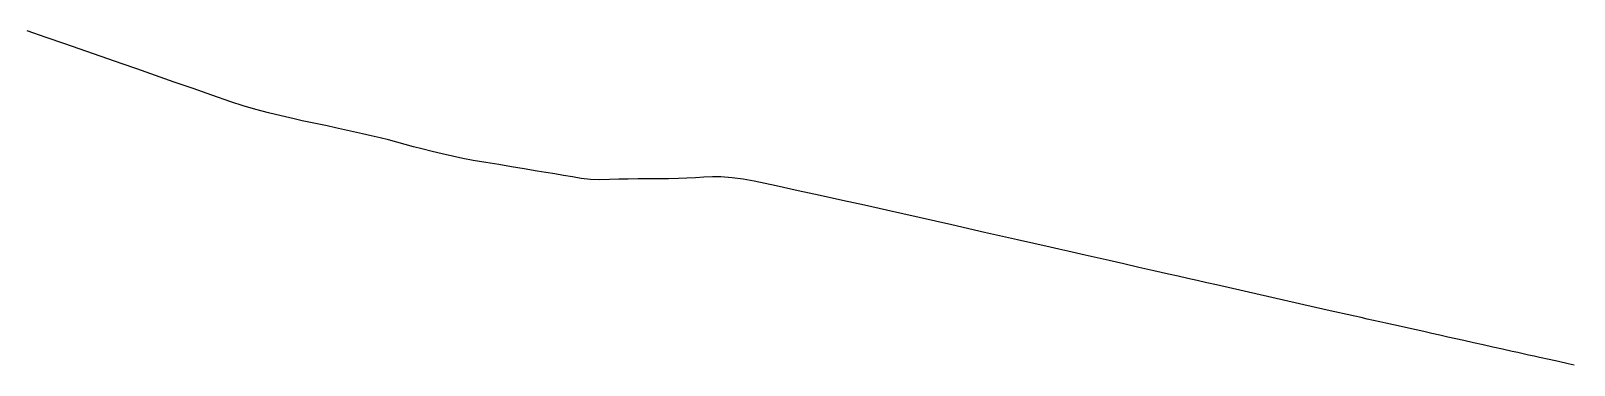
# Model space of a CAD drawing. Extents: x 396920 to 398709, y 7494597 to 7498244.
# Drawn here: x 398323.2 to 398709.4, y 7495902.4 to 7495985.9 of the extents above; entities that cross this region are included whole.
import ezdxf

# ---------------------------------------------------------------- set-up
doc = ezdxf.new("R2010")
doc.units = 0
doc.layers.add('NV13- FORA DE ESCOPO', color=7, linetype='Continuous')

msp = doc.modelspace()

# ---------------------------------------------------------------- linework, layer by layer
at = {"layer": 'NV13- FORA DE ESCOPO'}
msp.add_lwpolyline([(398709.43, 7495902.36), (398707.96, 7495902.68), (398705.56, 7495903.22), (398703.15, 7495903.75), (398700.74, 7495904.28), (398699.39, 7495904.58), (398698.03, 7495904.88), (398696.67, 7495905.18), (398695.32, 7495905.49), (398693.96, 7495905.79), (398691.53, 7495906.33), (398689.11, 7495906.87), (398686.68, 7495907.41), (398684.26, 7495907.95), (398681.83, 7495908.49), (398679.83, 7495908.93), (398677.83, 7495909.38), (398675.82, 7495909.83), (398673.82, 7495910.27), (398671.82, 7495910.72), (398669.92, 7495911.15), (398668.02, 7495911.57), (398666.12, 7495912), (398664.22, 7495912.42), (398662.32, 7495912.85), (398660.77, 7495913.19), (398659.22, 7495913.53), (398657.67, 7495913.88), (398656.12, 7495914.22), (398654.57, 7495914.57), (398647.63, 7495916.13), (398640.7, 7495917.7), (398633.76, 7495919.27), (398626.83, 7495920.84), (398619.9, 7495922.41), (398617.5, 7495922.95), (398615.11, 7495923.49), (398612.71, 7495924.03), (398610.32, 7495924.57), (398607.92, 7495925.11), (398604.2, 7495925.96), (398600.47, 7495926.8), (398596.74, 7495927.64), (398593.02, 7495928.49), (398589.29, 7495929.33), (398587.09, 7495929.83), (398584.89, 7495930.33), (398582.69, 7495930.83), (398580.49, 7495931.33), (398578.28, 7495931.83), (398570.09, 7495933.68), (398561.9, 7495935.53), (398553.71, 7495937.39), (398545.52, 7495939.24), (398537.33, 7495941.09), (398531.81, 7495942.33), (398526.28, 7495943.55), (398520.75, 7495944.76), (398515.22, 7495945.96), (398509.69, 7495947.16), (398506.95, 7495947.77), (398504.2, 7495948.34), (398501.44, 7495948.84), (398498.67, 7495949.21), (398495.88, 7495949.4), (398493.76, 7495949.4), (398491.64, 7495949.32), (398489.52, 7495949.19), (398487.4, 7495949.07), (398485.28, 7495949), (398482.76, 7495948.97), (398480.25, 7495948.94), (398477.73, 7495948.92), (398475.21, 7495948.9), (398472.69, 7495948.88), (398470.33, 7495948.82), (398467.98, 7495948.74), (398465.62, 7495948.69), (398463.27, 7495948.77), (398460.94, 7495949.03), (398458.72, 7495949.4), (398456.5, 7495949.77), (398454.29, 7495950.14), (398452.07, 7495950.51), (398449.86, 7495950.88), (398446.66, 7495951.41), (398443.47, 7495951.94), (398440.28, 7495952.48), (398437.09, 7495953.01), (398433.89, 7495953.54), (398431.3, 7495954.02), (398428.73, 7495954.56), (398426.16, 7495955.16), (398423.6, 7495955.79), (398421.04, 7495956.42), (398418.95, 7495956.96), (398416.87, 7495957.53), (398414.79, 7495958.09), (398412.7, 7495958.65), (398410.61, 7495959.17), (398408.38, 7495959.69), (398406.15, 7495960.2), (398403.92, 7495960.7), (398401.69, 7495961.2), (398399.46, 7495961.7), (398397.38, 7495962.15), (398395.29, 7495962.59), (398393.21, 7495963.02), (398391.12, 7495963.46), (398389.04, 7495963.92), (398385.84, 7495964.65), (398382.65, 7495965.43), (398379.48, 7495966.28), (398376.33, 7495967.2), (398373.21, 7495968.22), (398368.5, 7495969.86), (398363.79, 7495971.5), (398359.08, 7495973.13), (398354.38, 7495974.77), (398349.67, 7495976.4), (398346.07, 7495977.65), (398342.47, 7495978.9), (398338.87, 7495980.15), (398335.28, 7495981.4), (398331.68, 7495982.65), (398326.98, 7495984.28), (398322.27, 7495985.92)], dxfattribs=at)

doc.saveas('drawing.dxf')
